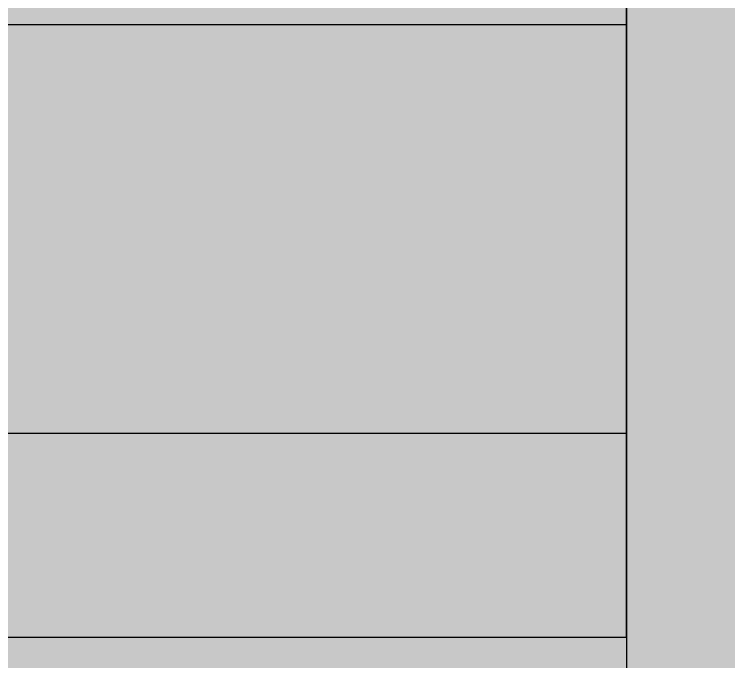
# Model space of a CAD drawing. Header units: inches. Extents: x -10205 to 13964, y -460 to 30702.
# Drawn here: x -3097.611 to -3095.861, y 12086.529 to 12088.115 of the extents above; entities that cross this region are included whole.
import ezdxf

# ---------------------------------------------------------------- set-up
doc = ezdxf.new("R2010")
doc.units = ezdxf.units.IN
doc.header["$MEASUREMENT"] = 0
doc.layers.add('A-GENM', color=5, linetype='Continuous', lineweight=9)
doc.layers.add('A-GENM-10', color=5, linetype='Continuous', lineweight=25)

# ---------------------------------------------------------------- blocks, each defined once
blk = doc.blocks.new('_THE_ WINDOW _ DOOR - Door - 1st Floor-1770927-SITE PLAN - CAD FILE')
at = {"layer": 'A-GENM'}
h = blk.add_hatch(color=256, dxfattribs=at)
h.paths.add_polyline_path([(17.0125, -0.8125), (17.0125, -4.8125), (19.0125, -4.8125), (19.0125, -0.8125)], flags=0)
h.paths.add_polyline_path([(-17.0125, -0.8125), (-19.0125, -0.8125), (-19.0125, -4.8125), (-17.0125, -4.8125), (-17.0125, -1.7849)], flags=0)
h = blk.add_hatch(color=256, dxfattribs=at)
h.paths.add_polyline_path([(17.0125, -0.8125), (-17.0125, -0.8125), (-17.0125, -2.3125), (17.0125, -2.3125)], flags=0)
h.paths.add_polyline_path([(-17.0125, -4.3125), (-17.0125, -4.8125), (17.0125, -4.8125), (17.0125, -4.3125), (-12.0125, -4.3125)], flags=0)
h = blk.add_hatch(color=256, dxfattribs=at)
h.paths.add_polyline_path([(-12.0125, -2.3125), (-17.0125, -2.3125), (-17.0125, -2.8125), (-12.0125, -2.8125)], flags=0)
h.paths.add_polyline_path([(17.0125, -2.3125), (12.0125, -2.3125), (12.0125, -2.8125), (17.0125, -2.8125)], flags=0)
h.paths.add_polyline_path([(-17.0125, -3.8125), (-17.0125, -4.3125), (-12.0125, -4.3125), (-12.0125, -3.8125), (-15.7625, -3.8125)], flags=0)
h.paths.add_polyline_path([(17.0125, -3.8125), (12.0125, -3.8125), (12.0125, -4.3125), (17.0125, -4.3125)], flags=0)
blk.add_hatch(color=256, dxfattribs=at).paths.add_polyline_path([(-12.0125, -2.8125), (-17.0125, -2.8125), (-17.0125, -3.8125), (17.0125, -3.8125), (17.0125, -2.8125), (-7.3775, -2.8125)], flags=0)
at = {"layer": 'A-GENM-10'}
for p, q in [((-17.0125, -4.8125), (-17.0125, -0.8125)), ((-12.0125, -2.3125), (-17.0125, -2.3125)), ((-17.0125, -2.3125), (-17.0125, -4.3125)), ((17.0125, -2.8125), (-17.0125, -2.8125)), ((-17.0125, -2.8125), (-17.0125, -3.8125)), ((-17.0125, -3.8125), (17.0125, -3.8125))]:
    blk.add_line(p, q, dxfattribs=at)

msp = doc.modelspace()

# ---------------------------------------------------------------- block references
at = {"layer": 'A-GENM', "rotation": 180}
msp.add_blockref('_THE_ WINDOW _ DOOR - Door - 1st Floor-1770927-SITE PLAN - CAD FILE', (-3113.1237, 12084.2769), dxfattribs=at)

doc.saveas('drawing.dxf')
